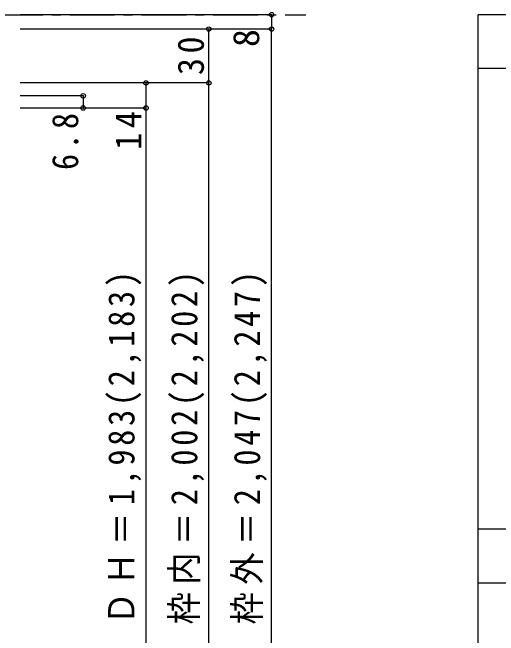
# Model space of a CAD drawing. Units: millimetres at full size, sheet at 1:5; details may follow other scales. Extents: x -973 to 977, y -701 to 696.
# Drawn here: x -91.2 to 179.6, y -430.9 to -83.9 of the extents above; entities that cross this region are included whole.
import ezdxf
from ezdxf.enums import TextEntityAlignment as Align

# ---------------------------------------------------------------- set-up
doc = ezdxf.new("R2010")
doc.units = ezdxf.units.MM
doc.header["$LTSCALE"] = 5
doc.header["$PDMODE"] = 32
doc.header["$PDSIZE"] = 2.5
doc.linetypes.add('CHAIN1', pattern=[8, 5, -1, 1, -1])
for name, color, linetype in [('0-1_通り芯', 4, 'CHAIN1'), ('0-A_文字', 7, 'Continuous'), ('0-B_寸法', 7, 'Continuous')]:
    doc.layers.add(name, color=color, linetype=linetype)
doc.styles.add('ＭＳ ゴシック', font='')
doc.styles.get('ＭＳ ゴシック').set_extended_font_data('MS Gothic')

msp = doc.modelspace()

# ---------------------------------------------------------------- linework, layer by layer
at = {"layer": '0-1_通り芯'}
msp.add_line((-459.366, -85.141), (72.134, -85.141), dxfattribs=at)
at = {"layer": '0-A_文字', "color": 3}
for p, q in [((168.32, -563.141), (168.32, -85.141)), ((568.32, -85.141), (168.32, -85.141)), ((568.32, -115.141), (168.32, -115.141)), ((568.32, -371.667), (168.32, -371.667)), ((168.32, -401.667), (568.32, -401.667))]:
    msp.add_line(p, q, dxfattribs=at)
at = {"layer": '0-B_寸法', "color": 4}
for p, q in [((53.134, -85.141), (-86.866, -85.141)), ((53.134, -85.141), (53.134, -93.141)), ((53.134, -93.141), (-86.866, -93.141)), ((18.134, -543.141), (18.134, -93.141)), ((53.134, -543.141), (53.134, -93.141)), ((18.134, -123.141), (-86.866, -123.141)), ((-16.866, -123.141), (-16.866, -523.142)), ((-51.866, -130.341), (-86.866, -130.341)), ((-51.866, -130.341), (-51.866, -137.141)), ((-16.866, -137.141), (-86.866, -137.141))]:
    msp.add_line(p, q, dxfattribs=at)
at = {"layer": '0-B_寸法'}
for p in [(53.134, -85.141), (18.134, -93.141), (53.134, -93.141), (-16.866, -123.141), (18.134, -123.141), (-51.866, -130.341), (-51.866, -137.141), (-16.866, -137.141)]:
    msp.add_point(p, dxfattribs=at)

# ---------------------------------------------------------------- texts
at = {"layer": '0-B_寸法', "style": 'ＭＳ ゴシック'}
msp.add_text('8', height=14.66, rotation=90, dxfattribs=at).set_placement((50.634, -103.141), align=Align.BOTTOM_LEFT)
at = {"layer": '0-B_寸法', "char_height": 14.66, "attachment_point": 7, "rotation": 90, "style": 'ＭＳ ゴシック'}
for s, insert in [('\\T1.27;\\W0.95;30', (15.634, -118.766)), ('\\T1.27;\\W0.9;6.8', (-54.366, -171.641)), ('\\T1.27;\\W0.95;14', (-19.366, -160.391)), ('\\T1.23;\\W0.9;ＤＨ＝1,983(2,183)', (-19.366, -424.766)), ('\\T1.23;\\W0.9;枠内＝2,002(2,202)', (15.634, -424.766)), ('\\T1.23;\\W0.9;枠外＝2,047(2,247)', (50.634, -424.766))]:
    msp.add_mtext(s, dxfattribs=dict(at, insert=insert))

doc.saveas('drawing.dxf')
